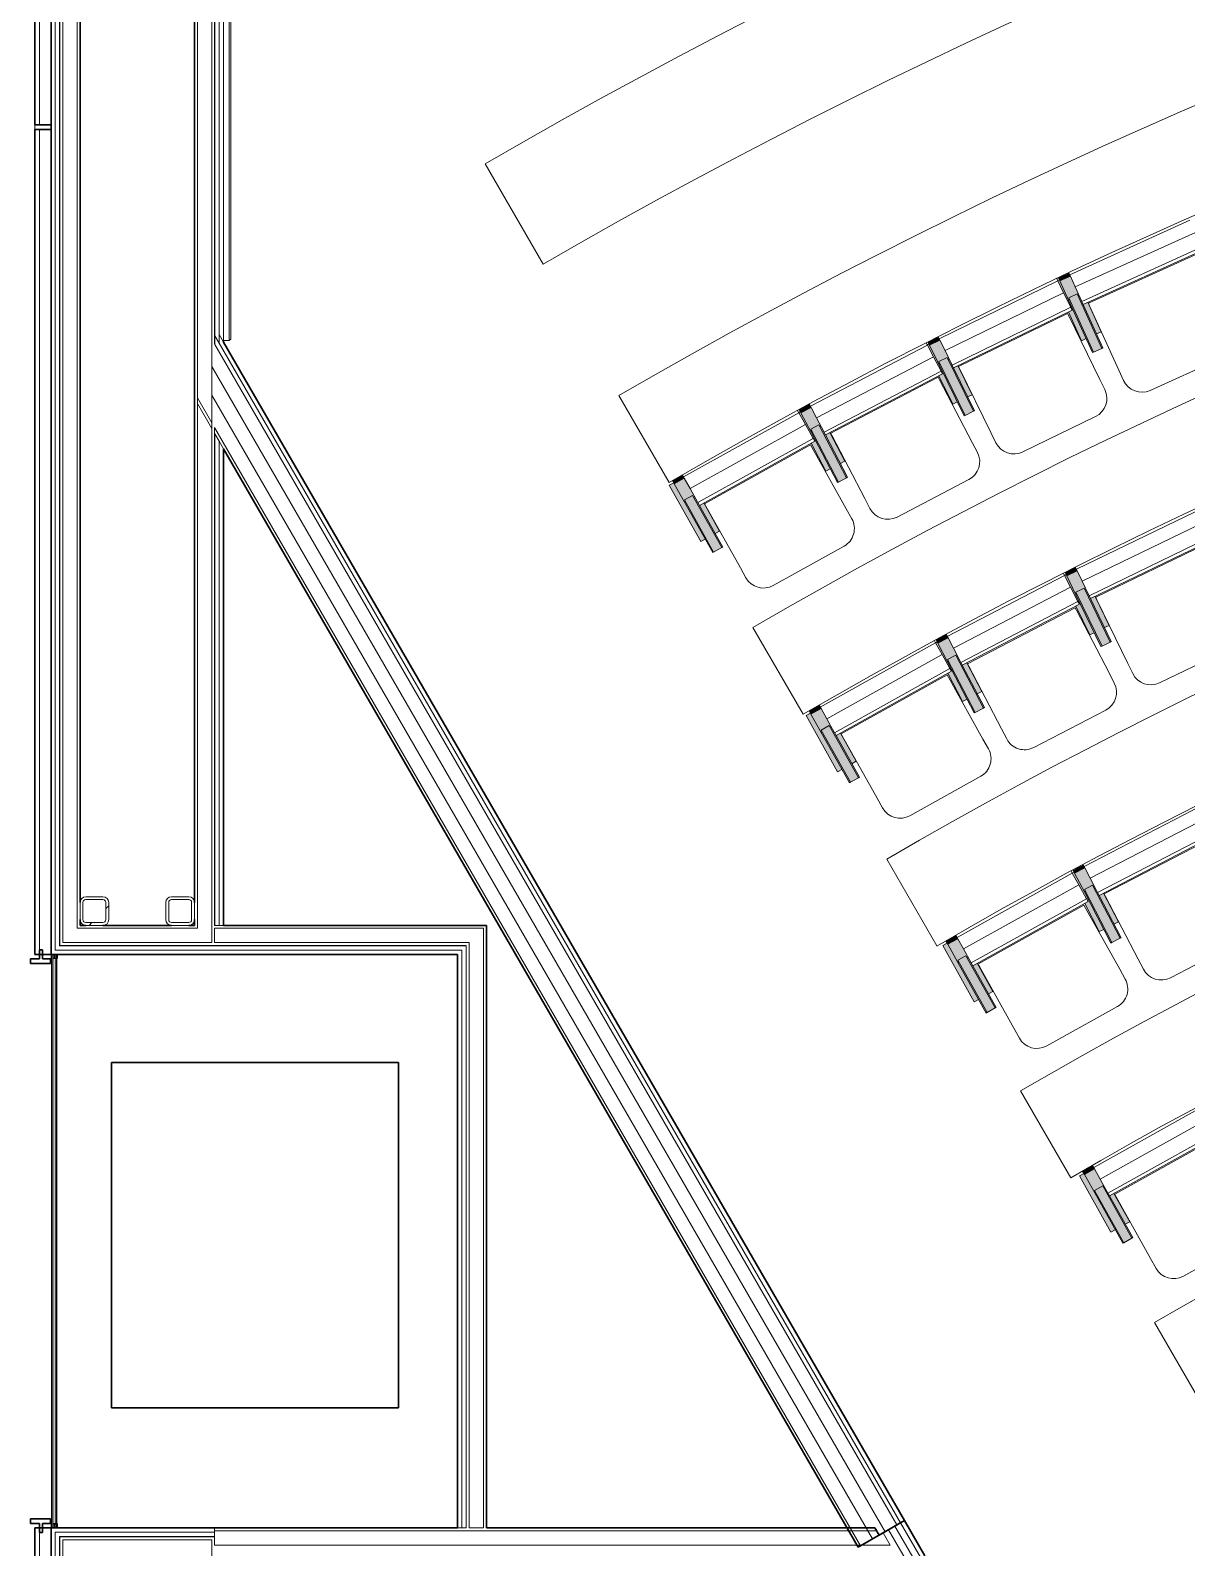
# Model space of a CAD drawing. Header units: millimetres. Extents: x 90978 to 295199, y -4084 to 97293.
# Drawn here: x 199423 to 203452, y 18237 to 23528 of the extents above; entities that cross this region are included whole.
import ezdxf

# ---------------------------------------------------------------- set-up
doc = ezdxf.new("R2010")
doc.units = ezdxf.units.MM
doc.header["$MEASUREMENT"] = 0
for name, color, linetype, lineweight in [('CSM-STL-XX-ZZ-M3-A-XXXX-00001_detached _19_04_21__rvt-1-Level 0$0$A-DOOR', 4, 'CONTINUOUS', 9), ('CSM-STL-XX-ZZ-M3-A-XXXX-00001_detached _19_04_21__rvt-1-Level 0$0$A-GENM', 7, 'CONTINUOUS', 9), ('CSM-STL-XX-ZZ-M3-A-XXXX-00001_detached _19_04_21__rvt-1-Level 0$0$A-WALL', 7, 'CONTINUOUS', 9), ('CSM-STL-XX-ZZ-M3-A-XXXX-00001_detached _19_04_21__rvt-1-Level 0$0$I-FURN', 8, 'CONTINUOUS', 9), ('CSM-STL-XX-ZZ-M3-A-XXXX-00001_detached _19_04_21__rvt-1-Level 0$0$I-WALL', 7, 'CONTINUOUS', 9), ('CSM-STL-XX-ZZ-M3-A-XXXX-00001_detached _19_04_21__rvt-1-Level 0$0$S-COLS', 7, 'CONTINUOUS', 9)]:
    doc.layers.add(name, color=color, linetype=linetype, lineweight=lineweight)

msp = doc.modelspace()

# ---------------------------------------------------------------- hatches: boundary and pattern name
at = {"layer": 'CSM-STL-XX-ZZ-M3-A-XXXX-00001_detached _19_04_21__rvt-1-Level 0$0$A-DOOR'}
msp.add_hatch(color=256, dxfattribs=at).paths.add_polyline_path([(199499.5, 18307.2), (199501.5, 18307.2), (199500.5, 20305.2), (199497.5, 20305.2), (199498.5, 18307.2), (199499, 18307.2)], flags=0)
h = msp.add_hatch(color=256, dxfattribs=at)
h.paths.add_polyline_path([(199512.1, 18306.7), (199512.1, 18306.8), (199510.3, 18306.9)], flags=0)
h.paths.add_polyline_path([(199506.3, 20293.2), (199507.3, 20291.2), (199504.3, 20291.2)], flags=0)
h.paths.add_polyline_path([(199507.3, 18319.2), (199506.3, 18321.2), (199509.3, 18321.2)], flags=0)
h.paths.add_polyline_path([(199509.3, 18307.2), (199512.1, 18307.2), (199512.1, 20305.2), (199507.3, 20305.2), (199506.3, 20305.2), (199501.5, 20305.2), (199501.5, 18307.2), (199506.3, 18307.2), (199507.3, 18307.2)], flags=0)
h = msp.add_hatch(color=256, dxfattribs=at)
h.paths.add_polyline_path([(199516.1, 18306.4), (199515.1, 18306.5), (199516.1, 18306.4)], flags=0)
h.paths.add_polyline_path([(199514.1, 18307.2), (199516.1, 18307.2), (199515.1, 20305.2), (199512.1, 20305.2), (199513.1, 18307.2), (199513.6, 18307.2)], flags=0)
at = {"layer": 'CSM-STL-XX-ZZ-M3-A-XXXX-00001_detached _19_04_21__rvt-1-Level 0$0$I-FURN'}
h = msp.add_hatch(color=256, dxfattribs=at)
h.paths.add_polyline_path([(203086.1, 22445.9), (203102, 22453.1), (203008.9, 22658), (203003.5, 22654.5), (203053.1, 22552.7), (203040.4, 22546.5), (203073.5, 22473.5)], flags=0)
h.paths.add_polyline_path([(203138.4, 22469.7), (203154.3, 22476.9), (203107.7, 22579.6), (203091.8, 22572.4), (203126, 22497.1)], flags=0)
for points in [[(203010.7, 22654.1), (203047.2, 22670.6), (203042, 22682), (203005.7, 22665.2)], [(203041.1, 22587.2), (203044.3, 22589.8), (203041.6, 22595.5), (203070.9, 22608.8), (203073.5, 22603), (203077.5, 22603.7), (203047.2, 22670.6), (203010.7, 22654.1), (203040.9, 22587.6)], [(203127.8, 22405.8), (203157.1, 22419.1), (203070.9, 22608.8), (203042, 22594.7), (203122, 22418.6)], [(203157.1, 22419.1), (203160.7, 22420.7), (203077.5, 22603.7), (203073.5, 22603), (203126, 22487.6)], [(203124.3, 22404.1), (203127.8, 22405.8), (203044.3, 22589.7), (203041.1, 22587.2), (203123.5, 22405.8)], [(202556.4, 22430.5), (202592.4, 22448.1), (202586.8, 22459.5), (202551, 22441.7)], [(202588.7, 22364.5), (202591.8, 22367.1), (202589, 22372.9), (202618.3, 22385.9), (202620.6, 22381.2), (202624.6, 22382), (202592.4, 22448.1), (202556.4, 22430.5), (202588.5, 22364.8)], [(202680.3, 22185.5), (202709.2, 22199.6), (202617.8, 22386.9), (202589, 22372.9), (202662.3, 22222.5)], [(202709.2, 22199.6), (202712.7, 22201.4), (202624.6, 22382), (202620.6, 22381.2), (202705.1, 22208)], [(202676.8, 22183.8), (202680.3, 22185.5), (202591.1, 22366.5), (202589, 22363.9), (202676.5, 22184.4)], [(202108.5, 22194.6), (202143.9, 22213.1), (202137.9, 22224.6), (202102.6, 22205.8)], [(202142.5, 22129.5), (202145.5, 22132.2), (202142.5, 22137.9), (202171.5, 22151.8), (202174, 22147.1), (202177.9, 22148), (202143.9, 22213.1), (202108.5, 22194.6), (202142.4, 22129.6)], [(202239, 21953.1), (202267.5, 21968), (202171, 22152.7), (202142.5, 22137.9), (202216.6, 21996.1)], [(202235.5, 21951.3), (202239, 21953.1), (202145.5, 22132.2), (202142.5, 22129.4), (202234.6, 21953.1)], [(202267.5, 21968), (202271, 21969.8), (202177.9, 22148), (202174, 22147.1), (202266.4, 21970.1)], [(201667.1, 21946.5), (201702, 21966), (201695.6, 21977.5), (201660.8, 21957.8), (201664.4, 21951.3)], [(201702.9, 21882.3), (201705.8, 21885.1), (201702.7, 21890.7), (201731.2, 21905.6), (201733.9, 21900.8), (201737.8, 21901.8), (201702, 21966), (201667.1, 21946.5), (201702.7, 21882.6)], [(201804.2, 21708.7), (201832.3, 21724.3), (201730.8, 21906.3), (201702.7, 21890.7), (201800.2, 21716)], [(201800.8, 21706.8), (201804.2, 21708.7), (201705.8, 21885.1), (201702.9, 21882.3), (201799.7, 21708.7)], [(201832.3, 21724.3), (201835.7, 21726.2), (201737.8, 21901.8), (201733.9, 21900.8), (201777.4, 21822.8)], [(203034.3, 21626.5), (203070.3, 21643.9), (203064.8, 21655.2), (203029, 21637.4)], [(203066.3, 21560.3), (203069.4, 21563), (203066.6, 21568.7), (203096.1, 21581.7), (203098.3, 21576.9), (203102.3, 21577.8), (203070.3, 21643.9), (203034.3, 21626.5), (203066, 21561.1)], [(203157.4, 21381.1), (203186.4, 21395.1), (203095.6, 21582.7), (203066.6, 21568.7), (203139.9, 21417.3)], [(203153.9, 21379.4), (203157.4, 21381.1), (203069.4, 21562.9), (203066.6, 21559.7), (203153.1, 21381.1)], [(203186.4, 21395.1), (203189.9, 21396.8), (203102.3, 21577.8), (203098.3, 21576.9), (203181.9, 21404.4)], [(202585.4, 21391.6), (202620.9, 21410.1), (202614.9, 21421.5), (202579.6, 21402.8)], [(202619.3, 21326.5), (202622.3, 21329.1), (202619.4, 21334.8), (202648.3, 21348.8), (202650.9, 21344), (202654.8, 21344.9), (202620.9, 21410.1), (202585.4, 21391.6), (202619, 21327)], [(202715.6, 21149.9), (202744.1, 21164.8), (202647.9, 21349.7), (202619.4, 21334.8), (202693.4, 21192.6)], [(202712.1, 21148.1), (202715.6, 21149.9), (202622.3, 21329.1), (202619.4, 21326.3), (202711.1, 21149.9)], [(202744.1, 21164.8), (202747.6, 21166.6), (202654.8, 21344.9), (202650.9, 21343.9), (202742.7, 21167.4)], [(202143.4, 21143.9), (202178.4, 21163.4), (202171.9, 21175), (202137.1, 21155.3)], [(202179.2, 21079.7), (202182.2, 21082.5), (202179, 21088.1), (202207.5, 21103), (202210.2, 21098.2), (202214.1, 21099.2), (202178.4, 21163.4), (202143.8, 21143.3), (202179, 21080)], [(202280.5, 20906.1), (202308.6, 20921.7), (202207.1, 21103.8), (202179, 21088.1), (202253.7, 20954.2)], [(202277.1, 20904.2), (202280.5, 20906.1), (202182.2, 21082.5), (202179.2, 21079.7), (202276, 20906.1)], [(202308.6, 20921.7), (202312, 20923.7), (202214.1, 21099.2), (202210.2, 21098.2), (202253.7, 21020.2)], [(203062.1, 20589.3), (203097.6, 20607.7), (203092, 20618.5), (203056.6, 20599.8)], [(203095.9, 20524.1), (203098.9, 20526.8), (203096, 20532.5), (203125, 20546.3), (203127.4, 20541.6), (203131.4, 20542.5), (203097.6, 20607.7), (203062.1, 20589.3), (203095.7, 20524.5)], [(203191.9, 20347.4), (203220.4, 20362.2), (203124.5, 20547.2), (203096, 20532.5), (203169.9, 20389.8)], [(203220.4, 20362.2), (203223.9, 20364), (203131.4, 20542.5), (203127.4, 20541.6), (203219.1, 20364.7)], [(203188.4, 20345.6), (203191.9, 20347.4), (203098.9, 20526.8), (203096, 20523.9), (203187.4, 20347.4)], [(202619.8, 20341.3), (202654.8, 20360.8), (202648.3, 20372.5), (202613.4, 20352.8)], [(202655.6, 20277.2), (202658.6, 20280), (202655.5, 20285.5), (202683.9, 20300.4), (202686.6, 20295.6), (202690.6, 20296.7), (202654.8, 20360.8), (202619.8, 20341.3), (202655.5, 20277.5)], [(202757, 20103.5), (202785, 20119.2), (202683.5, 20301.2), (202655.5, 20285.5), (202730.1, 20151.7)], [(202753.5, 20101.6), (202757, 20103.5), (202658.6, 20280), (202655.6, 20277.2), (202752.5, 20103.5)], [(202785, 20119.2), (202788.5, 20121.1), (202690.6, 20296.7), (202686.6, 20295.6), (202730.1, 20217.6)], [(203096.1, 19538.6), (203131.1, 19558.1), (203124.5, 19570), (203089.6, 19550.3)], [(203131.9, 19474.5), (203134.9, 19477.3), (203131.7, 19482.8), (203160.2, 19497.7), (203162.9, 19492.9), (203166.8, 19494), (203131.1, 19558.1), (203096.1, 19538.6), (203131.7, 19474.8)], [(203233.2, 19300.8), (203261.3, 19316.5), (203159.8, 19498.5), (203131.7, 19482.8), (203206.4, 19349)], [(203229.8, 19298.9), (203233.2, 19300.8), (203134.9, 19477.3), (203131.9, 19474.5), (203228.7, 19300.8)], [(203261.3, 19316.5), (203264.7, 19318.4), (203166.8, 19494), (203162.9, 19492.9), (203229.3, 19373.9)]]:
    msp.add_hatch(color=256, dxfattribs=at).paths.add_polyline_path(points, flags=0)
h = msp.add_hatch(color=256, dxfattribs=at)
h.paths.add_polyline_path([(202637.5, 22224.5), (202653.2, 22232.2), (202554.5, 22434.4), (202549.2, 22430.8), (202601.6, 22330.4), (202589, 22323.8), (202620.6, 22259)], flags=0)
h.paths.add_polyline_path([(202689.1, 22249.7), (202704.9, 22257.4), (202655.4, 22358.8), (202639.7, 22351.1), (202680.3, 22267.8)], flags=0)
h = msp.add_hatch(color=256, dxfattribs=at)
h.paths.add_polyline_path([(202195.1, 21990.9), (202210.6, 21999), (202106.5, 22198.5), (202101.2, 22194.6), (202156.4, 22095.8), (202143.9, 22088.8), (202175.8, 22027.9)], flags=0)
h.paths.add_polyline_path([(202246.1, 22017.5), (202261.6, 22025.6), (202209.4, 22125.6), (202193.9, 22117.5), (202239, 22031)], flags=0)
h = msp.add_hatch(color=256, dxfattribs=at)
h.paths.add_polyline_path([(201759.3, 21745.2), (201774.6, 21753.8), (201665, 21950.3), (201649.7, 21941.8), (201733.9, 21790.8)], flags=0)
h.paths.add_polyline_path([(201809.5, 21773.2), (201824.8, 21781.8), (201769.9, 21880.3), (201755, 21871), (201804.2, 21782.7)], flags=0)
h = msp.add_hatch(color=256, dxfattribs=at)
h.paths.add_polyline_path([(203114.7, 21420.2), (203130.5, 21427.8), (203032.4, 21630.4), (203026.8, 21626.5), (203078.7, 21526.7), (203066.6, 21519.5), (203098.3, 21454)], flags=0)
h.paths.add_polyline_path([(203166.5, 21445.3), (203181.9, 21453.6), (203133.1, 21554.4), (203117.3, 21546.8), (203157.4, 21463.9)], flags=0)
h = msp.add_hatch(color=256, dxfattribs=at)
h.paths.add_polyline_path([(202671.7, 21187.8), (202687.2, 21195.9), (202583.4, 21395.5), (202577.8, 21391.6), (202632.7, 21293.2), (202620.4, 21286.3), (202650.9, 21227.8)], flags=0)
h.paths.add_polyline_path([(202722.7, 21214.3), (202738.2, 21222.4), (202686.2, 21322.5), (202670.7, 21314.4), (202715.6, 21228.1)], flags=0)
h = msp.add_hatch(color=256, dxfattribs=at)
h.paths.add_polyline_path([(202235.6, 20942.7), (202250.9, 20951.2), (202141.3, 21147.7), (202126, 21139.2), (202224.6, 20962.5)], flags=0)
h.paths.add_polyline_path([(202285.8, 20970.7), (202301.1, 20979.2), (202246.2, 21077.7), (202231.3, 21068.4), (202280.5, 20980.1)], flags=0)
h = msp.add_hatch(color=256, dxfattribs=at)
h.paths.add_polyline_path([(203148.1, 20385.3), (203163.6, 20393.4), (203060.1, 20593.2), (203054, 20589.3), (203109.1, 20490.6), (203097, 20483.9), (203127.4, 20425.2)], flags=0)
h.paths.add_polyline_path([(203199.1, 20411.8), (203214.7, 20419.9), (203162.8, 20520), (203147.2, 20511.9), (203191.9, 20425.8)], flags=0)
h = msp.add_hatch(color=256, dxfattribs=at)
h.paths.add_polyline_path([(202712, 20140.1), (202727.3, 20148.6), (202617.7, 20345.1), (202602.5, 20336.6), (202701, 20159.9)], flags=0)
h.paths.add_polyline_path([(202762.3, 20168.1), (202777.5, 20176.6), (202722.6, 20275.1), (202707.7, 20265.9), (202757, 20177.6)], flags=0)
h = msp.add_hatch(color=256, dxfattribs=at)
h.paths.add_polyline_path([(203188.3, 19337.4), (203203.6, 19345.9), (203094, 19542.4), (203078.7, 19533.9), (203167.9, 19373.9)], flags=0)
h.paths.add_polyline_path([(203238.5, 19365.4), (203253.8, 19373.9), (203198.9, 19472.4), (203184, 19463.2), (203233.8, 19373.9)], flags=0)
at = {"layer": 'CSM-STL-XX-ZZ-M3-A-XXXX-00001_detached _19_04_21__rvt-1-Level 0$0$S-COLS'}
h = msp.add_hatch(dxfattribs=at)
h.set_pattern_fill('FP_58', color=256, angle=180, style=0, pattern_type=2)
h.set_pattern_definition([(45, (147271.8, -12716.8), (-251.4472, 251.4472), []), (45, (147271.8, -12335.8), (-251.4472, 251.4472), [])])
h.paths.add_polyline_path([(199616.3, 20407.2), (199676.3, 20407.2), (199690.5, 20413.1), (199696.3, 20427.2), (199696.3, 20487.2), (199690.5, 20501.4), (199676.3, 20507.2), (199616.3, 20507.2), (199602.2, 20501.4), (199596.3, 20487.2), (199596.3, 20427.2), (199602.2, 20413.1)], flags=0)
h.paths.add_polyline_path([(199616.3, 20417.2), (199609.3, 20420.2), (199606.3, 20427.2), (199606.3, 20487.2), (199609.3, 20494.3), (199616.3, 20497.2), (199676.3, 20497.2), (199683.4, 20494.3), (199686.3, 20487.2), (199686.3, 20427.2), (199683.4, 20420.2), (199676.3, 20417.2), (199642, 20417.2)], flags=0)

# ---------------------------------------------------------------- linework, layer by layer
at = {"layer": 'CSM-STL-XX-ZZ-M3-A-XXXX-00001_detached _19_04_21__rvt-1-Level 0$0$A-DOOR', "lineweight": 20}
for p, q in [((199518.3, 20306.2), (199495.3, 20306.2)), ((199495.3, 20306.2), (199495.3, 20291.2)), ((199495.3, 20291.2), (199496.3, 20291.2)), ((199496.3, 20291.2), (199496.3, 20305.2)), ((199496.3, 20305.2), (199506.3, 20305.2)), ((199506.3, 20293.2), (199504.3, 20293.2)), ((199504.3, 20293.2), (199504.3, 20291.2)), ((199504.3, 20291.2), (199509.3, 20291.2)), ((199506.3, 20305.2), (199506.3, 20293.2)), ((199507.3, 20293.2), (199507.3, 20305.2)), ((199507.3, 20305.2), (199517.3, 20305.2)), ((199509.3, 20293.2), (199507.3, 20293.2)), ((199509.3, 20291.2), (199509.3, 20293.2)), ((199517.3, 20305.2), (199517.3, 20291.2)), ((199517.3, 20291.2), (199518.3, 20291.2)), ((199518.3, 20291.2), (199518.3, 20306.2)), ((199496.3, 18321.2), (199495.3, 18321.2)), ((199495.3, 18321.2), (199495.3, 18306.2)), ((199495.3, 18306.2), (199518.3, 18306.2)), ((199496.3, 18307.2), (199496.3, 18321.2)), ((199506.3, 18307.2), (199496.3, 18307.2)), ((199509.3, 18321.2), (199504.3, 18321.2)), ((199504.3, 18321.2), (199504.3, 18319.2)), ((199504.3, 18319.2), (199506.3, 18319.2)), ((199506.3, 18319.2), (199506.3, 18307.2)), ((199507.3, 18307.2), (199507.3, 18319.2)), ((199507.3, 18319.2), (199509.3, 18319.2)), ((199517.3, 18307.2), (199507.3, 18307.2)), ((199509.3, 18319.2), (199509.3, 18321.2)), ((199518.3, 18321.2), (199517.3, 18321.2)), ((199517.3, 18321.2), (199517.3, 18307.2)), ((199518.3, 18306.2), (199518.3, 18321.2))]:
    msp.add_line(p, q, dxfattribs=at)
at = {"layer": 'CSM-STL-XX-ZZ-M3-A-XXXX-00001_detached _19_04_21__rvt-1-Level 0$0$A-DOOR'}
for p, q in [((199497.5, 20305.2), (199497.5, 18307.2)), ((199501.5, 18307.2), (199501.5, 20305.2)), ((199512.1, 20305.2), (199512.1, 18307.2)), ((199516.1, 18307.2), (199516.1, 20305.2))]:
    msp.add_line(p, q, dxfattribs=at)
at = {"layer": 'CSM-STL-XX-ZZ-M3-A-XXXX-00001_detached _19_04_21__rvt-1-Level 0$0$A-GENM'}
for p, q in [((200096.3, 22446.4), (200096.3, 23700)), ((200116.3, 22446.4), (200116.3, 23700)), ((200121.3, 23695), (200121.3, 22451.4)), ((200096.3, 22446.4), (200116.3, 22446.4)), ((200121.3, 22451.4), (200116.3, 22446.4))]:
    msp.add_line(p, q, dxfattribs=at)
at = {"layer": 'CSM-STL-XX-ZZ-M3-A-XXXX-00001_detached _19_04_21__rvt-1-Level 0$0$A-GENM', "lineweight": 30}
for p, q in [((200705.5, 19929), (199705.5, 19929)), ((199705.5, 19929), (199705.5, 18725.2)), ((200705.5, 18725.2), (200705.5, 19929)), ((199705.5, 18725.2), (200705.5, 18725.2))]:
    msp.add_line(p, q, dxfattribs=at)
at = {"layer": 'CSM-STL-XX-ZZ-M3-A-XXXX-00001_detached _19_04_21__rvt-1-Level 0$0$A-WALL'}
for p, q in [((199510.3, 26864.4), (199510.3, 20321.2)), ((199525.3, 26864.4), (199525.3, 20336.2)), ((199526.3, 26864.4), (199526.3, 20337.2)), ((199536.3, 26864.4), (199536.3, 20347.2)), ((199586.3, 26864.4), (199586.3, 20397.2)), ((199455.3, 23198.4), (199455.3, 23782.4)), ((200081.3, 23705), (200081.3, 22467)), ((200005.3, 23667.3), (200005.3, 22598.6)), ((200055.3, 23692.1), (200055.3, 22512)), ((200065.3, 23697), (200065.3, 22494.7)), ((200066.3, 23697.5), (200066.3, 22493)), ((199455.3, 20306.2), (199455.3, 23182.4)), ((200005.3, 22246.6), (200005.3, 22598.6)), ((200055.3, 22452), (200055.3, 22512)), ((200065.3, 22434.7), (200065.3, 22494.7)), ((200066.3, 22463), (200066.3, 22493)), ((200055.3, 22356), (200055.3, 22452)), ((200066.3, 22433), (200065.3, 22434.7)), ((200066.3, 22433), (200065.3, 22434.7)), ((200081.3, 22437), (200066.3, 22463)), ((200066.3, 22433), (200066.3, 22463)), ((200081.3, 22437), (200066.3, 22463)), ((202442.8, 18316.7), (200066.3, 22433)), ((200081.3, 22467), (200096.3, 22441)), ((200081.3, 22437), (200081.3, 22467)), ((202455.8, 18324.2), (200081.3, 22437)), ((202401.3, 18292.7), (200055.3, 22356)), ((200055.3, 22256), (200055.3, 22356)), ((200005.3, 22246.6), (200005.3, 22226.6)), ((200055.3, 22160), (200005.3, 22246.6)), ((200055.3, 22160), (200005.3, 22246.6)), ((200055.3, 22140), (200005.3, 22226.6)), ((200005.3, 22226.6), (200005.3, 20397.2)), ((202358, 18267.7), (200055.3, 22256)), ((200055.3, 22160), (200055.3, 22256)), ((200055.3, 22160), (200055.3, 22140)), ((200055.3, 22140), (200055.3, 20347.2)), ((200065.3, 22142.7), (200065.3, 22122.7)), ((202316.4, 18243.7), (200065.3, 22142.7)), ((200066.3, 22121), (200065.3, 22122.7)), ((200065.3, 22122.7), (200065.3, 20407.2)), ((200081.3, 22095), (200066.3, 22121)), ((200066.3, 22121), (200066.3, 20407.2)), ((200096.3, 22069), (200081.3, 22095)), ((200081.3, 22095), (200081.3, 20407.2)), ((199596.3, 20397.2), (199586.3, 20397.2)), ((199995.3, 20397.2), (199596.3, 20397.2)), ((200005.3, 20397.2), (199995.3, 20397.2)), ((200065.3, 20407.2), (200066.3, 20407.2)), ((200065.3, 20397.2), (200065.3, 20347.2)), ((200065.3, 20397.2), (200096.3, 20397.2)), ((200065.3, 20347.2), (200065.3, 20397.2)), ((200066.3, 20407.2), (200081.3, 20407.2)), ((200081.3, 20407.2), (200096.3, 20407.2)), ((201002.3, 20397.2), (200096.3, 20397.2)), ((201002.3, 20397.2), (201002.3, 20347.2)), ((199525.3, 20321.2), (199510.3, 20321.2)), ((199526.3, 20336.2), (199525.3, 20336.2)), ((199596.3, 20321.2), (199525.3, 20321.2)), ((199536.3, 20337.2), (199526.3, 20337.2)), ((199596.3, 20336.2), (199526.3, 20336.2)), ((199586.3, 20347.2), (199536.3, 20347.2)), ((199596.3, 20337.2), (199536.3, 20337.2)), ((199596.3, 20347.2), (199586.3, 20347.2)), ((199995.3, 20347.2), (199596.3, 20347.2)), ((199995.3, 20337.2), (199596.3, 20337.2)), ((199995.3, 20336.2), (199596.3, 20336.2)), ((199995.3, 20321.2), (199596.3, 20321.2)), ((200005.3, 20347.2), (199995.3, 20347.2)), ((200055.3, 20337.2), (199995.3, 20337.2)), ((200065.3, 20336.2), (199995.3, 20336.2)), ((200065.3, 20321.2), (199995.3, 20321.2)), ((200055.3, 20347.2), (200005.3, 20347.2)), ((200065.3, 20337.2), (200055.3, 20337.2)), ((200065.3, 20347.2), (200096.3, 20347.2)), ((200065.3, 20337.2), (200066.3, 20337.2)), ((200066.3, 20336.2), (200065.3, 20336.2)), ((200066.3, 20321.2), (200065.3, 20321.2)), ((200066.3, 20337.2), (200096.3, 20337.2)), ((200066.3, 20336.2), (200066.3, 20337.2)), ((200066.3, 20336.2), (200081.3, 20336.2)), ((200081.3, 20321.2), (200066.3, 20321.2)), ((200081.3, 20336.2), (200096.3, 20336.2)), ((200081.3, 20321.2), (200096.3, 20321.2)), ((200952.3, 20347.2), (200096.3, 20347.2)), ((200942.3, 20337.2), (200096.3, 20337.2)), ((200941.3, 20336.2), (200096.3, 20336.2)), ((200926.3, 20321.2), (200096.3, 20321.2)), ((200926.3, 20321.2), (200926.3, 20306.2)), ((200941.3, 20336.2), (200941.3, 20321.2)), ((200941.3, 20321.2), (200941.3, 20306.2)), ((200942.3, 20337.2), (200942.3, 20336.2)), ((200942.3, 20336.2), (200942.3, 20306.2)), ((200952.3, 20347.2), (200952.3, 20337.2)), ((200952.3, 20337.2), (200952.3, 20306.2)), ((201002.3, 20347.2), (201002.3, 20306.2)), ((200926.3, 18306.2), (200926.3, 20306.2)), ((200941.3, 18306.2), (200941.3, 20306.2)), ((200942.3, 18306.2), (200942.3, 20306.2)), ((200952.3, 18306.2), (200952.3, 20306.2)), ((201002.3, 18306.2), (201002.3, 20306.2)), ((199455.3, 17166.4), (199455.3, 18306.2)), ((200065.3, 18296.2), (200065.3, 18306.2)), ((200911.3, 18306.2), (200926.3, 18306.2)), ((200926.3, 18306.2), (200941.3, 18306.2)), ((200941.3, 18306.2), (200942.3, 18306.2)), ((200952.3, 18306.2), (201002.3, 18306.2)), ((202506.2, 18190.1), (202435.5, 18312.5)), ((202525.6, 18201.3), (202455, 18323.7)), ((202526.5, 18201.8), (202455.8, 18324.2)), ((199510.3, 18291.2), (199510.3, 15178.2)), ((199510.3, 18291.2), (199525.3, 18291.2)), ((199525.3, 18291.2), (199596.3, 18291.2)), ((199525.3, 18276.2), (199525.3, 15193.2)), ((199525.3, 18276.2), (199526.3, 18276.2)), ((199526.3, 18276.2), (199596.3, 18276.2)), ((199526.3, 18275.2), (199526.3, 15194.2)), ((199526.3, 18275.2), (199536.3, 18275.2)), ((199536.3, 18275.2), (199596.3, 18275.2)), ((199536.3, 18265.2), (199536.3, 15204.2)), ((199536.3, 18265.2), (199586.3, 18265.2)), ((199586.3, 18265.2), (199596.3, 18265.2)), ((199995.3, 18291.2), (199596.3, 18291.2)), ((199995.3, 18276.2), (199596.3, 18276.2)), ((199995.3, 18275.2), (199596.3, 18275.2)), ((199995.3, 18265.2), (199596.3, 18265.2)), ((199995.3, 18291.2), (200065.3, 18291.2)), ((199995.3, 18276.2), (200065.3, 18276.2)), ((199995.3, 18275.2), (200055.3, 18275.2)), ((199995.3, 18265.2), (200005.3, 18265.2)), ((200005.3, 18265.2), (200055.3, 18265.2)), ((200055.3, 18275.2), (200065.3, 18275.2)), ((200055.3, 18265.2), (200055.3, 17415.2)), ((200065.3, 18296.2), (200096.3, 18296.2)), ((200065.3, 18291.2), (200065.3, 18296.2)), ((200065.3, 18276.2), (200065.3, 18291.2)), ((200065.3, 18275.2), (200065.3, 18276.2)), ((200065.3, 18275.2), (200065.3, 18246.2)), ((200065.3, 18246.2), (200065.3, 18275.2)), ((202371.5, 18296.2), (200096.3, 18296.2)), ((202394.3, 18288.7), (202418.9, 18246.2)), ((202418.9, 18246.2), (202394.3, 18288.7)), ((202484.5, 18177.6), (202413.8, 18300)), ((200065.3, 18246.2), (200096.3, 18246.2)), ((202400.4, 18246.2), (200096.3, 18246.2)), ((202418.9, 18246.2), (202400.4, 18246.2))]:
    msp.add_line(p, q, dxfattribs=at)
at = {"layer": 'CSM-STL-XX-ZZ-M3-A-XXXX-00001_detached _19_04_21__rvt-1-Level 0$0$A-WALL', "lineweight": 30}
for p, q in [((199465.3, 20322.2), (199455.3, 20322.2)), ((199455.3, 20322.2), (199455.3, 20290.2)), ((199465.3, 20290.2), (199465.3, 20322.2)), ((199455.3, 20290.2), (199423.3, 20290.2)), ((199423.3, 20290.2), (199423.3, 20274.2)), ((199423.3, 20274.2), (199493.3, 20274.2)), ((199493.3, 20290.2), (199465.3, 20290.2)), ((199493.3, 20274.2), (199493.3, 20290.2)), ((199493.3, 18338.2), (199423.3, 18338.2)), ((199423.3, 18338.2), (199423.3, 18322.2)), ((199423.3, 18322.2), (199455.3, 18322.2)), ((199455.3, 18322.2), (199455.3, 18290.2)), ((199465.3, 18290.2), (199465.3, 18322.2)), ((199465.3, 18322.2), (199493.3, 18322.2)), ((199493.3, 18322.2), (199493.3, 18338.2)), ((199455.3, 18290.2), (199465.3, 18290.2))]:
    msp.add_line(p, q, dxfattribs=at)
at = {"layer": 'CSM-STL-XX-ZZ-M3-A-XXXX-00001_detached _19_04_21__rvt-1-Level 0$0$I-FURN'}
for p, q in [((201007.7, 23062.4), (201209.8, 22712.5)), ((203044.9, 22675.5), (203463.8, 22865.7)), ((203482.9, 22823.5), (203064.1, 22633.2)), ((203087.2, 22582.4), (203506.1, 22772.6)), ((203091.8, 22572.4), (203510.6, 22762.6)), ((203110.1, 22576.7), (203494.8, 22751.4)), ((202590, 22452.9), (203003.5, 22654.5)), ((202999.7, 22662.4), (203003.5, 22654.5)), ((203008.9, 22658), (203003.1, 22655.3)), ((203003.5, 22654.5), (203023.8, 22612.8)), ((203010.7, 22654.1), (203005.7, 22665.2)), ((203010.7, 22654.1), (203047.2, 22670.6)), ((203010.7, 22654.1), (203041.1, 22587.2)), ((203042, 22682), (203047.2, 22670.6)), ((203064.1, 22633.2), (203047.2, 22670.6)), ((203023.8, 22612.8), (202610.4, 22411.2)), ((203023.8, 22612.8), (203048.3, 22562.6)), ((203041.6, 22595.5), (203070.9, 22608.8)), ((203041.6, 22595.5), (203127.8, 22405.8)), ((203087.2, 22582.4), (203064.1, 22633.2)), ((203070.9, 22608.8), (203157.1, 22419.1)), ((203073.5, 22603), (203077.5, 22603.7)), ((202634.9, 22360.9), (203048.3, 22562.6)), ((202639.7, 22351.1), (203053.1, 22552.7)), ((202657.9, 22356), (203037.7, 22541.2)), ((203037.7, 22541.2), (203042, 22532.2)), ((203040.4, 22546.5), (203086.1, 22445.9)), ((203041.1, 22587.2), (203044.3, 22589.7)), ((203041.1, 22587.2), (203124.3, 22404.1)), ((203048, 22563.2), (203053.1, 22552.7)), ((203091.8, 22572.4), (203087, 22583)), ((203160.7, 22420.7), (203091.8, 22572.4)), ((203154.3, 22476.9), (203107.7, 22579.6)), ((203114.3, 22567.7), (203110.1, 22576.7)), ((203216.2, 22343.3), (203114.3, 22567.7)), ((203042, 22532.2), (203150, 22310.7)), ((202545, 22438.7), (202549.2, 22430.8)), ((202554.5, 22434.4), (202548.8, 22431.6)), ((202556.4, 22430.5), (202551, 22441.7)), ((202556.4, 22430.5), (202592.4, 22448.1)), ((202586.8, 22459.5), (202592.4, 22448.1)), ((202610.4, 22411.2), (202592.4, 22448.1)), ((203086.1, 22445.9), (203102, 22453.1)), ((203138.4, 22469.7), (203154.3, 22476.9)), ((202141.4, 22217.9), (202549.2, 22430.8)), ((202570.7, 22389.7), (202162.9, 22176.8)), ((202549.2, 22430.8), (202570.7, 22389.7)), ((202556.4, 22430.5), (202588.7, 22364.5)), ((202570.7, 22389.7), (202596.5, 22340.1)), ((202589, 22372.9), (202617.8, 22386.9)), ((202634.9, 22360.9), (202610.4, 22411.2)), ((202617.8, 22386.9), (202709.2, 22199.6)), ((202620.6, 22381.2), (202624.6, 22382)), ((203127.8, 22405.8), (203124.3, 22404.1)), ((203157.1, 22419.1), (203127.8, 22405.8)), ((203160.7, 22420.7), (203157.1, 22419.1)), ((203325.2, 22272.6), (203582.4, 22389.4)), ((202188.8, 22127.2), (202596.5, 22340.1)), ((202193.9, 22117.5), (202601.6, 22330.4)), ((202588.7, 22364.5), (202591.8, 22367.1)), ((202588.7, 22364.5), (202676.8, 22183.8)), ((202589, 22372.9), (202680.3, 22185.5)), ((202596.2, 22340.7), (202601.6, 22330.4)), ((202639.7, 22351.1), (202634.6, 22361.5)), ((202712.7, 22201.4), (202639.7, 22351.1)), ((202704.9, 22257.4), (202655.4, 22358.8)), ((202662.3, 22347), (202657.9, 22356)), ((202770.3, 22125.5), (202662.3, 22347)), ((203232.5, 22307.3), (203216.2, 22343.3)), ((202212, 22122.9), (202586.4, 22318.4)), ((202586.4, 22318.4), (202591.1, 22309.6)), ((202589, 22323.8), (202637.5, 22224.5)), ((202591.1, 22309.6), (202705.1, 22091.1)), ((203150, 22310.7), (203167.4, 22275.2)), ((201474.2, 22254.4), (201649.2, 21951.3)), ((202137.9, 22224.6), (202143.9, 22213.1)), ((202637.5, 22224.5), (202653.2, 22232.2)), ((202689.1, 22249.7), (202704.9, 22257.4)), ((201699.4, 21970.7), (202101.2, 22194.7)), ((202096.7, 22202.7), (202101.2, 22194.7)), ((202106.5, 22198.5), (202100.8, 22195.5)), ((202101.2, 22194.7), (202123.8, 22154.2)), ((202108.5, 22194.6), (202102.6, 22205.8)), ((202108.5, 22194.6), (202143.9, 22213.1)), ((202108.5, 22194.6), (202142.5, 22129.5)), ((202162.9, 22176.8), (202143.9, 22213.1)), ((202188.8, 22127.2), (202162.9, 22176.8)), ((202680.3, 22185.5), (202676.8, 22183.8)), ((202709.2, 22199.6), (202680.3, 22185.5)), ((202712.7, 22201.4), (202709.2, 22199.6)), ((202881.3, 22057.8), (203135.1, 22181.6)), ((202123.8, 22154.2), (201722, 21930.1)), ((202123.8, 22154.2), (202151, 22105.3)), ((202142.5, 22137.9), (202171, 22152.7)), ((202142.5, 22137.9), (202239, 21953.1)), ((202142.5, 22129.5), (202145.5, 22132.2)), ((202142.5, 22129.5), (202235.5, 21951.3)), ((202171, 22152.7), (202267.5, 21968)), ((202174, 22147.1), (202177.9, 22148)), ((202193.9, 22117.5), (202188.5, 22127.8)), ((202271, 21969.8), (202193.9, 22117.5)), ((202261.6, 22025.6), (202209.4, 22125.6)), ((202216.6, 22114), (202212, 22122.9)), ((202787.7, 22090), (202770.3, 22125.5)), ((201749.2, 21881.3), (202151, 22105.3)), ((201754.6, 21871.7), (202156.4, 22095.8)), ((201772.5, 21877.6), (202141.5, 22083.3)), ((202141.5, 22083.3), (202146.4, 22074.7)), ((202143.9, 22088.8), (202195.1, 21990.9)), ((202146.4, 22074.7), (202266.4, 21859.4)), ((202150.7, 22105.9), (202156.4, 22095.8)), ((202330.6, 21895.6), (202216.6, 22114)), ((202705.1, 22091.1), (202723.4, 22056.1)), ((202246.1, 22017.5), (202261.6, 22025.6)), ((201667.1, 21946.5), (201660.8, 21957.8)), ((201667.1, 21946.5), (201702, 21966)), ((201695.6, 21977.5), (201702, 21966)), ((201722, 21930.1), (201702, 21966)), ((202195.1, 21990.9), (202210.6, 21999)), ((202267.5, 21968), (202239, 21953.1)), ((202271, 21969.8), (202267.5, 21968)), ((202443.4, 21830.9), (202693.8, 21961.7)), ((201665, 21950.3), (201649.7, 21941.8)), ((201649.7, 21941.8), (201759.3, 21745.2)), ((201667.1, 21946.5), (201702.9, 21882.3)), ((201702.7, 21890.7), (201730.8, 21906.3)), ((201749.2, 21881.3), (201722, 21930.1)), ((201730.8, 21906.3), (201832.3, 21724.3)), ((202239, 21953.1), (202235.5, 21951.3)), ((201702.7, 21890.7), (201804.2, 21708.7)), ((201702.9, 21882.3), (201705.8, 21885.1)), ((201702.9, 21882.3), (201800.8, 21706.8)), ((201733.9, 21900.8), (201737.8, 21901.8)), ((201754.6, 21871.7), (201748.9, 21881.9)), ((201835.7, 21726.2), (201754.6, 21871.7)), ((201824.8, 21781.8), (201769.9, 21880.3)), ((201777.4, 21868.9), (201772.5, 21877.6)), ((201897.4, 21653.7), (201777.4, 21868.9)), ((202266.4, 21859.4), (202285.6, 21824.9)), ((202348.9, 21860.6), (202330.6, 21895.6)), ((203068, 21648.7), (203482, 21849.1)), ((203502.2, 21807.4), (203088.2, 21607)), ((201759.3, 21745.2), (201774.6, 21753.8)), ((201809.5, 21773.2), (201824.8, 21781.8)), ((203112.5, 21556.7), (203526.6, 21757.1)), ((203117.3, 21546.8), (203531.4, 21747.2)), ((201804.2, 21708.7), (201800.8, 21706.8)), ((201832.3, 21724.3), (201804.2, 21708.7)), ((201835.7, 21726.2), (201832.3, 21724.3)), ((202011.9, 21592.1), (202258.6, 21729.7)), ((203135.6, 21551.6), (203515.8, 21735.7)), ((201916.6, 21619.2), (201897.4, 21653.7)), ((203034.3, 21626.5), (203070.3, 21643.9)), ((203064.8, 21655.2), (203070.3, 21643.9)), ((203088.2, 21607), (203070.3, 21643.9)), ((202618.4, 21414.8), (203026.5, 21627.2)), ((203047.9, 21586), (202639.8, 21373.7)), ((203022.7, 21634.3), (203026.5, 21627.2)), ((203032.4, 21630.4), (203026.3, 21627.4)), ((203026.5, 21627.2), (203047.9, 21586)), ((203034.3, 21626.5), (203029, 21637.4)), ((203034.3, 21626.5), (203066.3, 21560.3)), ((203047.9, 21586), (203073.7, 21536.4)), ((203112.5, 21556.7), (203088.2, 21607)), ((202665.6, 21324.1), (203073.7, 21536.4)), ((203066.3, 21560.3), (203069.4, 21562.9)), ((203066.3, 21560.3), (203153.9, 21379.4)), ((203066.6, 21568.7), (203095.6, 21582.7)), ((203066.6, 21568.7), (203157.4, 21381.1)), ((203073.4, 21537), (203078.7, 21526.7)), ((203095.6, 21582.7), (203186.4, 21395.1)), ((203098.3, 21576.9), (203102.3, 21577.8)), ((203117.3, 21546.8), (203112.3, 21557.2)), ((203189.9, 21396.8), (203117.3, 21546.8)), ((203182.2, 21452.9), (203133.1, 21554.4)), ((203139.9, 21542.6), (203135.6, 21551.6)), ((203247.3, 21320.8), (203139.9, 21542.6)), ((202670.7, 21314.4), (203078.7, 21526.7)), ((202688.8, 21319.7), (203063.6, 21514.7)), ((203063.6, 21514.7), (203068.1, 21505.9)), ((203066.3, 21520.2), (203114.7, 21420.2)), ((203068.1, 21505.9), (203181.9, 21287.3)), ((201940.7, 21446.4), (202115.7, 21143.3)), ((203114.7, 21420.2), (203130.5, 21427.8)), ((203166.5, 21445.3), (203182.2, 21452.9)), ((202175.8, 21168.1), (202577.5, 21392.1)), ((202573.4, 21399.5), (202577.5, 21392.1)), ((202583.4, 21395.5), (202577.4, 21392.3)), ((202577.5, 21392.1), (202600.1, 21351.6)), ((202585.4, 21391.6), (202579.6, 21402.8)), ((202585.4, 21391.6), (202620.9, 21410.1)), ((202585.4, 21391.6), (202619.3, 21326.5)), ((202614.9, 21421.5), (202620.9, 21410.1)), ((202639.8, 21373.7), (202620.9, 21410.1)), ((202665.6, 21324.1), (202639.8, 21373.7)), ((203157.4, 21381.1), (203153.9, 21379.4)), ((203186.4, 21395.1), (203157.4, 21381.1)), ((203189.9, 21396.8), (203186.4, 21395.1)), ((203358, 21252.8), (203612.2, 21375.8)), ((202600.1, 21351.6), (202198.3, 21127.5)), ((202600.1, 21351.6), (202627.3, 21302.8)), ((202619.3, 21326.5), (202622.3, 21329.1)), ((202619.3, 21326.5), (202712.1, 21148.1)), ((202619.4, 21334.8), (202647.9, 21349.7)), ((202619.4, 21334.8), (202715.6, 21149.9)), ((202647.9, 21349.7), (202744.1, 21164.8)), ((202650.8, 21344), (202654.8, 21344.9)), ((202670.7, 21314.4), (202665.3, 21324.7)), ((202738.2, 21222.4), (202686.2, 21322.5)), ((203264.5, 21285.3), (203247.3, 21320.8)), ((202225.6, 21078.7), (202627.3, 21302.8)), ((202230.9, 21069.2), (202632.7, 21293.2)), ((202248.9, 21075), (202617.8, 21280.8)), ((202617.8, 21280.8), (202622.7, 21272.1)), ((202620.4, 21286.3), (202671.7, 21187.8)), ((202622.7, 21272.1), (202742.7, 21056.8)), ((202627, 21303.3), (202632.7, 21293.2)), ((202747.6, 21166.6), (202670.7, 21314.4)), ((202693.4, 21310.9), (202688.8, 21319.7)), ((202807.1, 21092.3), (202693.4, 21310.9)), ((203181.9, 21287.3), (203200.1, 21252.2)), ((202722.7, 21214.3), (202738.2, 21222.4)), ((202143.4, 21143.9), (202178.4, 21163.4)), ((202171.9, 21175), (202178.4, 21163.4)), ((202198.3, 21127.5), (202178.4, 21163.4)), ((202671.7, 21187.8), (202687.2, 21195.9)), ((202744.1, 21164.8), (202715.6, 21149.9)), ((202747.6, 21166.6), (202744.1, 21164.8)), ((202141.3, 21147.7), (202126, 21139.2)), ((202126, 21139.2), (202235.6, 20942.7)), ((202143.4, 21143.9), (202137.1, 21155.3)), ((202143.4, 21143.9), (202179.2, 21079.7)), ((202225.6, 21078.7), (202198.3, 21127.5)), ((202715.6, 21149.9), (202712.1, 21148.1)), ((202919.7, 21027.4), (203170.3, 21157.8)), ((202179, 21088.1), (202207.1, 21103.8)), ((202179, 21088.1), (202280.5, 20906.1)), ((202179.2, 21079.7), (202182.2, 21082.5)), ((202179.2, 21079.7), (202277.1, 20904.2)), ((202207.1, 21103.8), (202308.6, 20921.7)), ((202210.2, 21098.2), (202214.1, 21099.2)), ((202230.9, 21069.2), (202225.2, 21079.3)), ((202312, 20923.7), (202230.9, 21069.2)), ((202301.1, 20979.2), (202246.2, 21077.7)), ((202253.7, 21066.3), (202248.9, 21075)), ((202373.7, 20851.1), (202253.7, 21066.3)), ((202742.7, 21056.8), (202761.9, 21022.3)), ((202825.3, 21057.2), (202807.1, 21092.3)), ((202235.6, 20942.7), (202250.9, 20951.2)), ((202285.8, 20970.7), (202301.1, 20979.2)), ((202280.5, 20906.1), (202277.1, 20904.2)), ((202308.6, 20921.7), (202280.5, 20906.1)), ((202312, 20923.7), (202308.6, 20921.7)), ((202488.2, 20789.5), (202734.9, 20927.1)), ((202393, 20816.6), (202373.7, 20851.1)), ((203095.1, 20612.5), (203503.5, 20824.1)), ((203524.9, 20782.9), (203116.5, 20571.3)), ((203142.2, 20521.7), (203550.6, 20733.3)), ((203147.2, 20511.9), (203555.7, 20723.6)), ((203165.4, 20517.2), (203540.5, 20711.6)), ((202407.2, 20638.4), (202582.2, 20335.3)), ((202652.2, 20365.5), (203053.9, 20589.5)), ((203050.1, 20596.4), (203053.9, 20589.5)), ((203060.1, 20593.2), (203053.7, 20589.9)), ((203053.9, 20589.5), (203076.5, 20549)), ((203062.1, 20589.3), (203056.6, 20599.8)), ((203062.1, 20589.3), (203097.6, 20607.7)), ((203062.1, 20589.3), (203095.9, 20524.1)), ((203092, 20618.5), (203097.6, 20607.7)), ((203116.5, 20571.3), (203097.6, 20607.7)), ((203076.5, 20549), (202674.8, 20325)), ((203076.5, 20549), (203103.8, 20500.2)), ((203096, 20532.5), (203124.5, 20547.2)), ((203096, 20532.5), (203191.9, 20347.4)), ((203142.2, 20521.7), (203116.5, 20571.3)), ((203124.5, 20547.2), (203220.4, 20362.2)), ((203127.4, 20541.6), (203131.4, 20542.5)), ((202702, 20276.2), (203103.8, 20500.2)), ((202707.3, 20266.6), (203109.1, 20490.6)), ((202725.3, 20272.4), (203094.3, 20478.2)), ((203094.3, 20478.2), (203099.1, 20469.5)), ((203095.9, 20524.1), (203098.9, 20526.8)), ((203095.9, 20524.1), (203188.4, 20345.6)), ((203097, 20483.9), (203148.1, 20385.3)), ((203103.4, 20500.8), (203109.1, 20490.6)), ((203147.2, 20511.9), (203141.9, 20522.3)), ((203223.9, 20364), (203147.2, 20511.9)), ((203214.7, 20419.9), (203162.8, 20520)), ((203169.9, 20508.4), (203165.4, 20517.2)), ((203283.3, 20289.6), (203169.9, 20508.4)), ((203099.1, 20469.5), (203219.1, 20254.3)), ((202648.3, 20372.5), (202654.8, 20360.8)), ((203148.1, 20385.3), (203163.6, 20393.4)), ((203199.1, 20411.8), (203214.7, 20419.9)), ((202617.7, 20345.1), (202602.5, 20336.6)), ((202602.5, 20336.6), (202712, 20140.1)), ((202619.8, 20341.3), (202613.4, 20352.8)), ((202619.8, 20341.3), (202654.8, 20360.8)), ((202619.8, 20341.3), (202655.6, 20277.2)), ((202674.8, 20325), (202654.8, 20360.8)), ((202702, 20276.2), (202674.8, 20325)), ((203191.9, 20347.4), (203188.4, 20345.6)), ((203220.4, 20362.2), (203191.9, 20347.4)), ((203223.9, 20364), (203220.4, 20362.2)), ((203395.9, 20224.6), (203646.7, 20354.6)), ((202655.5, 20285.5), (202683.5, 20301.2)), ((202655.5, 20285.5), (202757, 20103.5)), ((202655.6, 20277.2), (202658.6, 20280)), ((202655.6, 20277.2), (202753.5, 20101.6)), ((202683.5, 20301.2), (202785, 20119.2)), ((202686.6, 20295.6), (202690.6, 20296.7)), ((202707.3, 20266.6), (202701.7, 20276.7)), ((202788.5, 20121.1), (202707.3, 20266.6)), ((202777.5, 20176.6), (202722.6, 20275.1)), ((202730.1, 20263.8), (202725.3, 20272.4)), ((202850.1, 20048.5), (202730.1, 20263.8)), ((203301.5, 20254.5), (203283.3, 20289.6)), ((203219.1, 20254.3), (203238.4, 20219.8)), ((202762.3, 20168.1), (202777.5, 20176.6)), ((202712, 20140.1), (202727.3, 20148.6)), ((202785, 20119.2), (202757, 20103.5)), ((202788.5, 20121.1), (202785, 20119.2)), ((202964.6, 19987), (203211.3, 20124.5)), ((202757, 20103.5), (202753.5, 20101.6)), ((202869.4, 20014), (202850.1, 20048.5)), ((202873.8, 19830.4), (203048.8, 19527.3)), ((203128.5, 19562.8), (203530.2, 19786.8)), ((203552.8, 19746.3), (203151, 19522.3)), ((203178.3, 19473.5), (203580, 19697.5)), ((203183.6, 19463.9), (203585.4, 19687.9)), ((203201.6, 19469.7), (203570.5, 19675.5)), ((203094, 19542.4), (203078.7, 19533.9)), ((203078.7, 19533.9), (203188.3, 19337.4)), ((203096.1, 19538.6), (203089.6, 19550.3)), ((203096.1, 19538.6), (203131.1, 19558.1)), ((203096.1, 19538.6), (203131.9, 19474.5)), ((203124.5, 19570), (203131.1, 19558.1)), ((203151, 19522.3), (203131.1, 19558.1)), ((203178.3, 19473.5), (203151, 19522.3)), ((203131.7, 19482.8), (203159.8, 19498.5)), ((203131.7, 19482.8), (203233.2, 19300.8)), ((203131.9, 19474.5), (203134.9, 19477.3)), ((203131.9, 19474.5), (203229.8, 19298.9)), ((203159.8, 19498.5), (203261.3, 19316.5)), ((203162.9, 19492.9), (203166.8, 19494)), ((203183.6, 19463.9), (203177.9, 19474)), ((203253.8, 19373.9), (203198.9, 19472.4)), ((203206.4, 19461.1), (203201.6, 19469.7)), ((203264.7, 19318.4), (203183.6, 19463.9)), ((203326.4, 19245.8), (203206.4, 19461.1)), ((203238.5, 19365.4), (203253.8, 19373.9)), ((203188.3, 19337.4), (203203.6, 19345.9)), ((203261.3, 19316.5), (203233.2, 19300.8)), ((203264.7, 19318.4), (203261.3, 19316.5)), ((203440.9, 19184.3), (203687.6, 19321.8)), ((203233.2, 19300.8), (203229.8, 19298.9)), ((203345.7, 19211.3), (203326.4, 19245.8)), ((203340.3, 19022.4), (203515.3, 18719.3))]:
    msp.add_line(p, q, dxfattribs=at)
for centre, radius, start, end in [((210932.5, 5981.5), 19754.9, 91.5513, 120.15848), ((210932.5, 5919), 19404.9, 91.57928, 120.06908), ((210932.5, 5981.5), 18821.9, 91.62821, 120.16633), ((210932.5, 5981.5), 18471.9, 91.65907, 120.16949), ((210932.5, 5981.5), 17888.9, 91.71316, 120.17501), ((210932.5, 5981.5), 17538.9, 91.74736, 120.1785), ((210932.5, 5981.5), 16955.9, 91.80746, 120.18464), ((210932.5, 5981.5), 16605.9, 91.84556, 120.18853), ((203104.4, 22244.5), 70, 296.0001, 26.0001), ((203296.2, 22336.3), 70, 204.4285, 294.4285), ((202850.6, 22120.7), 70, 206.0001, 296.0001), ((202661.4, 22023.7), 70, 297.5718, 27.5718), ((210932.5, 5981.5), 16022.9, 91.91274, 120.19539), ((202411, 21893), 70, 207.5718, 297.5718), ((202224.5, 21790.8), 70, 299.1434, 29.1434), ((210932.5, 5981.5), 15672.9, 91.95547, 120.19975), ((201977.8, 21653.3), 70, 209.1434, 299.1434), ((203327.5, 21315.8), 70, 205.8306, 295.8306), ((203138, 21219.9), 70, 297.487, 27.487), ((202887.4, 21089.5), 70, 207.487, 297.487), ((210932.5, 5981.5), 15089.9, 92.03105, 120.20747), ((202700.8, 20988.2), 70, 299.1434, 29.1434), ((202454.1, 20850.7), 70, 209.1434, 299.1434), ((203177.2, 20185.7), 70, 299.1434, 29.1434), ((203363.7, 20286.7), 70, 207.3941, 297.3941), ((202930.5, 20048.1), 70, 209.1434, 299.1434), ((203406.8, 19245.4), 70, 209.1434, 299.1434)]:
    msp.add_arc(centre, radius, start, end, dxfattribs=at)
at = {"layer": 'CSM-STL-XX-ZZ-M3-A-XXXX-00001_detached _19_04_21__rvt-1-Level 0$0$I-WALL', "lineweight": 30}
for p, q in [((199596.3, 20487.2), (199596.3, 26864.4)), ((199439.3, 23782.4), (199439.3, 23198.4)), ((199495.3, 23798.4), (199495.3, 20306.2)), ((199495.3, 23198.4), (199495.3, 23782.4)), ((199995.3, 23662.3), (199995.3, 22615.9)), ((199439.3, 23198.4), (199495.3, 23198.4)), ((199439.3, 23182.4), (199439.3, 20306.2)), ((199495.3, 23182.4), (199439.3, 23182.4)), ((199495.3, 20306.2), (199495.3, 23182.4)), ((199995.3, 22615.9), (199995.3, 22263.9)), ((200096.3, 22441), (200096.3, 22446.4)), ((202468.8, 18331.7), (200096.3, 22441)), ((199995.3, 22263.9), (199995.3, 22243.9)), ((199995.3, 22243.9), (199995.3, 20487.2)), ((200096.3, 20407.2), (200096.3, 22069)), ((200096.3, 22069), (202307.7, 18238.7)), ((199596.3, 20407.2), (199596.3, 20427.2)), ((199995.3, 20427.2), (199995.3, 20407.2)), ((199616.3, 20407.2), (199596.3, 20407.2)), ((199915.3, 20407.2), (199676.3, 20407.2)), ((199995.3, 20407.2), (199975.3, 20407.2)), ((201012.3, 20407.2), (200096.3, 20407.2)), ((201012.3, 20397.2), (201012.3, 20407.2)), ((201012.3, 20306.2), (201012.3, 20397.2)), ((199439.3, 20306.2), (199495.3, 20306.2)), ((199495.3, 20306.2), (199510.3, 20306.2)), ((199510.3, 20306.2), (199596.3, 20306.2)), ((199596.3, 20306.2), (199995.3, 20306.2)), ((199995.3, 20306.2), (200081.3, 20306.2)), ((200081.3, 20306.2), (200096.3, 20306.2)), ((200096.3, 20306.2), (200911.3, 20306.2)), ((200911.3, 20306.2), (200911.3, 18306.2)), ((201012.3, 18306.2), (201012.3, 20306.2)), ((199439.3, 18306.2), (199439.3, 17166.4)), ((199495.3, 18306.2), (199439.3, 18306.2)), ((199510.3, 18306.2), (199495.3, 18306.2)), ((199495.3, 18306.2), (199495.3, 17150.4)), ((199495.3, 17166.4), (199495.3, 18306.2)), ((199596.3, 18306.2), (199510.3, 18306.2)), ((199995.3, 18306.2), (199596.3, 18306.2)), ((200065.3, 18306.2), (199995.3, 18306.2)), ((200081.3, 18306.2), (200065.3, 18306.2)), ((200096.3, 18306.2), (200081.3, 18306.2)), ((200911.3, 18306.2), (200096.3, 18306.2)), ((202365.8, 18306.2), (201012.3, 18306.2)), ((202307.7, 18238.7), (202468.8, 18331.7)), ((202380.5, 18280.7), (202365.8, 18306.2)), ((202468.8, 18331.7), (202380.5, 18280.7)), ((202539.5, 18209.3), (202468.8, 18331.7))]:
    msp.add_line(p, q, dxfattribs=at)
at = {"layer": 'CSM-STL-XX-ZZ-M3-A-XXXX-00001_detached _19_04_21__rvt-1-Level 0$0$I-WALL'}
msp.add_line((199439.3, 23182.4), (199439.3, 23198.4), dxfattribs=at)
at = {"layer": 'CSM-STL-XX-ZZ-M3-A-XXXX-00001_detached _19_04_21__rvt-1-Level 0$0$S-COLS'}
for p, q in [((199596.3, 20427.2), (199596.3, 20487.2)), ((199606.3, 20487.2), (199606.3, 20427.2)), ((199616.3, 20507.2), (199676.3, 20507.2)), ((199676.3, 20497.2), (199616.3, 20497.2)), ((199686.3, 20427.2), (199686.3, 20487.2)), ((199696.3, 20487.2), (199696.3, 20427.2)), ((199895.3, 20427.2), (199895.3, 20487.2)), ((199905.3, 20487.2), (199905.3, 20427.2)), ((199915.3, 20507.2), (199975.3, 20507.2)), ((199975.3, 20497.2), (199915.3, 20497.2)), ((199985.3, 20427.2), (199985.3, 20487.2)), ((199995.3, 20487.2), (199995.3, 20427.2)), ((199616.3, 20417.2), (199676.3, 20417.2)), ((199676.3, 20407.2), (199616.3, 20407.2)), ((199915.3, 20417.2), (199975.3, 20417.2)), ((199975.3, 20407.2), (199915.3, 20407.2))]:
    msp.add_line(p, q, dxfattribs=at)
for centre, radius, start, end in [((199616.3, 20487.2), 20, 90, 180), ((199616.3, 20487.2), 10, 90, 180), ((199676.3, 20487.2), 20, 0, 90), ((199676.3, 20487.2), 10, 0, 90), ((199915.3, 20487.2), 20, 90, 180), ((199915.3, 20487.2), 10, 90, 180), ((199975.3, 20487.2), 20, 0, 90), ((199975.3, 20487.2), 10, 0, 90), ((199616.3, 20427.2), 20, 180, 270), ((199616.3, 20427.2), 10, 180, 270), ((199676.3, 20427.2), 20, 270, 0), ((199676.3, 20427.2), 10, 270, 0), ((199915.3, 20427.2), 20, 180, 270), ((199915.3, 20427.2), 10, 180, 270), ((199975.3, 20427.2), 20, 270, 0), ((199975.3, 20427.2), 10, 270, 0)]:
    msp.add_arc(centre, radius, start, end, dxfattribs=at)

doc.saveas('drawing.dxf')
